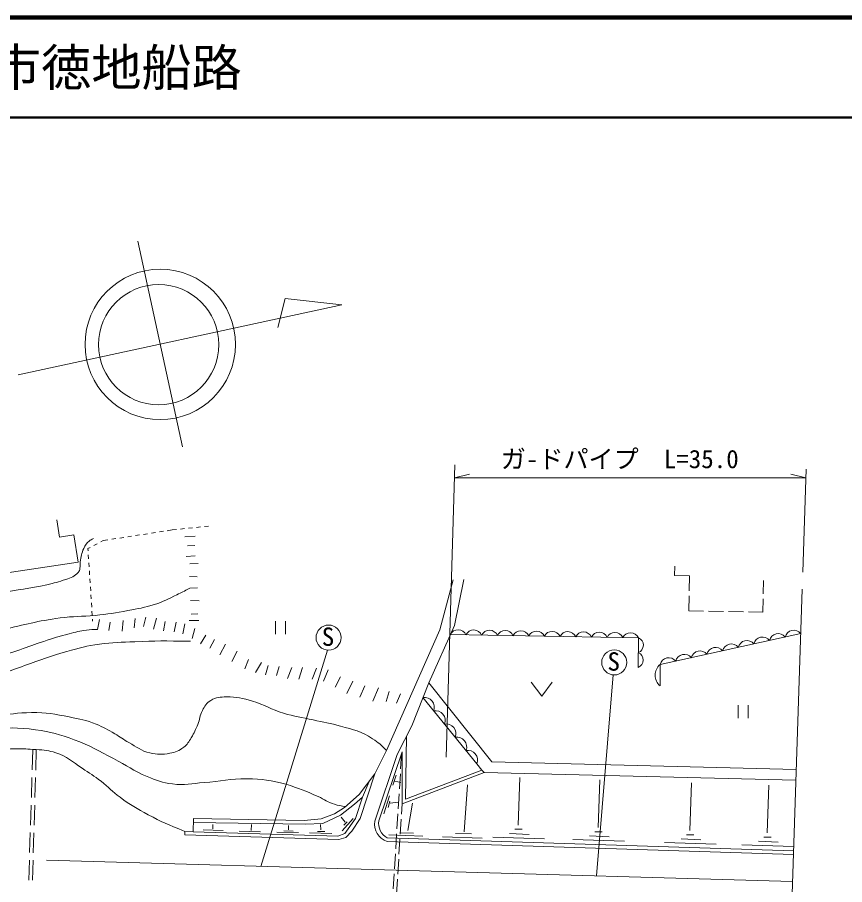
# Model space of a CAD drawing. Units: millimetres, scale not verified. Extents: x 40000 to 680000, y 20000 to 380000.
# Drawn here: x 417643 to 500135, y 293520 to 380000 of the extents above; entities that cross this region are included whole.
import ezdxf
from ezdxf.enums import TextEntityAlignment as Align

# ---------------------------------------------------------------- set-up
doc = ezdxf.new("R2010")
doc.units = ezdxf.units.MM
doc.header["$LTSCALE"] = 1000
for name, color, linetype, lineweight in [('M-BGD', 7, 'Continuous', 13), ('M-BMK-SRVR', 3, 'Continuous', 13), ('M-STR-HTXT', 7, 'Continuous', 13), ('M-STR-STRC', 7, 'Continuous', 13), ('M-TTL', 2, 'Continuous', 140), ('M-TTL-LINE', 7, 'Continuous', 50)]:
    doc.layers.add(name, color=color, linetype=linetype, lineweight=lineweight)
doc.layers.add('M-TTL-TXT', color=7, linetype='Continuous')
doc.styles.add('ＭＳ ゴシック', font='')
doc.styles.get('ＭＳ ゴシック').set_extended_font_data('MS Gothic')

msp = doc.modelspace()

# ---------------------------------------------------------------- linework, layer by layer
at = {"layer": 'M-BGD'}
for p, q in [((421834, 328174), (421576, 329895)), ((431016, 328569), (431412, 328630)), ((431807, 328691), (432202, 328752)), ((432598, 328813), (433079, 328887)), ((433079, 328887), (433506, 328933)), ((433904, 328975), (434302, 329017)), ((434700, 329059), (435097, 329101)), ((435495, 329143), (435893, 329185)), ((436291, 329227), (436718, 329272)), ((423288, 328391), (421834, 328174)), ((423696, 325662), (423288, 328391)), ((425962, 327704), (426187, 327823)), ((426187, 327823), (426668, 327897)), ((427063, 327958), (427459, 328019)), ((427854, 328080), (428249, 328141)), ((428645, 328202), (429040, 328263)), ((429435, 328324), (429831, 328386)), ((430226, 328447), (430621, 328508)), ((435370, 328265), (434345, 328186)), ((424678, 327024), (424902, 327142)), ((424693, 326793), (424678, 327024)), ((425255, 327330), (425609, 327517)), ((435357, 327326), (434621, 327300)), ((424745, 325994), (424719, 326394)), ((435383, 326314), (434476, 326248)), ((423696, 325662), (415511, 324439)), ((424797, 325196), (424771, 325595)), ((435659, 325538), (434844, 325512)), ((483176, 324335), (483192, 325283)), ((424849, 324398), (424823, 324797)), ((484670, 324310), (483176, 324335)), ((484645, 322819), (484670, 324310)), ((424901, 323600), (424875, 323999)), ((435561, 324223), (434811, 324236)), ((461113, 323899), (459781, 318929)), ((462178, 323958), (461218, 319357)), ((492038, 323834), (492016, 322519)), ((424954, 322801), (424927, 323200)), ((435600, 323132), (434838, 323093)), ((425006, 322003), (424980, 322402)), ((435758, 321830), (434903, 321844)), ((484612, 320828), (484637, 322319)), ((492008, 322019), (491986, 320705)), ((425058, 321205), (425032, 321604)), ((425110, 320406), (425084, 320805)), ((425151, 319776), (425136, 320007)), ((429276, 319135), (429394, 320068)), ((430222, 319253), (430446, 320187)), ((431221, 319003), (431511, 320094)), ((435653, 320516), (434982, 320476)), ((486049, 320804), (484612, 320828)), ((488049, 320771), (486549, 320796)), ((490048, 320737), (488549, 320762)), ((491986, 320705), (490548, 320729)), ((425647, 318964), (425831, 319950)), ((426883, 319687), (426778, 318859)), ((428105, 318806), (428198, 319858)), ((432221, 318845), (432378, 319766)), ((433463, 319680), (433265, 318733)), ((434133, 318536), (434330, 319522)), ((435732, 319858), (434785, 319858)), ((443400, 319798), (443400, 318498)), ((444375, 318498), (444375, 319798)), ((461218, 319357), (458657, 313639)), ((435336, 319068), (435060, 318063)), ((435906, 317528), (436432, 318396)), ((459781, 318929), (454457, 306904)), ((436827, 317094), (437287, 317949)), ((437826, 316437), (438391, 317515)), ((439035, 315780), (439561, 316792)), ((448570, 316907), (441934, 295342)), ((440337, 315043), (440692, 315964)), ((441997, 315661), (441405, 314662)), ((442657, 315368), (442383, 314433)), ((443475, 314379), (443751, 315273)), ((445000, 315168), (444579, 314077)), ((446078, 315181), (445710, 314011)), ((447459, 315102), (447025, 314024)), ((448642, 314931), (448169, 313801)), ((449344, 313215), (449856, 314227)), ((477056, 314434), (475401, 294385)), ((450487, 312570), (451092, 313806)), ((451792, 312222), (452279, 313353)), ((453094, 311814), (453646, 313129)), ((456985, 309366), (458657, 313639)), ((458657, 313639), (464971, 305783)), ((468884, 313710), (469934, 312310)), ((469934, 312310), (470984, 313710)), ((454422, 311775), (454724, 312774)), ((455434, 311617), (455842, 312537)), ((463458, 305578), (458082, 312171)), ((489526, 311412), (489526, 310112)), ((490501, 310112), (490501, 311412)), ((455509, 306510), (456985, 309366)), ((456448, 308327), (456357, 302053)), ((419189, 306993), (419126, 304958)), ((419189, 306993), (419534, 306982)), ((419534, 306982), (419474, 304946)), ((455509, 306510), (453278, 299860)), ((454457, 306904), (453303, 304567)), ((453672, 299900), (456009, 306769)), ((455956, 306612), (455861, 305070)), ((456002, 301566), (456009, 306769)), ((463957, 304932), (463458, 305578)), ((464971, 305783), (495309, 304991)), ((453303, 304567), (451739, 302518)), ((453303, 304567), (451818, 300126)), ((455429, 304429), (455087, 303430)), ((455831, 304571), (455739, 303074)), ((464180, 304695), (456002, 301566)), ((456357, 302053), (463957, 304932)), ((463957, 304932), (464180, 304695)), ((495273, 303927), (464180, 304695)), ((419103, 304209), (419041, 302210)), ((419452, 304196), (419393, 302197)), ((452058, 302252), (452720, 303804)), ((455296, 303836), (455896, 303704)), ((467590, 299458), (467745, 304220)), ((475568, 299203), (475723, 303966)), ((484710, 298908), (484864, 303671)), ((462193, 298785), (462535, 303481)), ((492421, 298688), (492576, 303451)), ((451739, 302518), (450267, 301217)), ((451272, 301536), (452058, 302252)), ((451368, 300131), (452058, 302252)), ((454756, 302378), (454189, 300590)), ((454777, 301852), (454633, 301198)), ((455708, 302575), (455617, 301078)), ((419018, 301460), (418956, 299461)), ((419371, 301448), (419312, 299448)), ((450267, 301217), (449259, 300581)), ((449879, 300458), (451272, 301536)), ((454816, 301650), (455661, 301732)), ((456002, 301566), (455940, 300544)), ((456566, 298921), (457031, 301629)), ((435217, 300116), (435165, 298792)), ((435217, 300116), (446258, 299930)), ((449259, 300581), (447950, 300071)), ((448090, 299632), (449879, 300458)), ((450330, 299752), (449918, 300260)), ((450032, 298876), (451127, 300103)), ((450290, 298619), (451368, 300131)), ((451010, 298850), (451818, 300126)), ((455586, 300579), (455495, 299081)), ((446346, 299554), (435202, 299715)), ((437138, 299079), (437150, 299531)), ((440962, 298923), (440993, 299519)), ((444688, 298976), (444694, 299431)), ((446258, 299930), (447950, 300071)), ((448090, 299632), (446346, 299554)), ((447905, 298989), (447887, 299515)), ((450198, 299445), (450531, 299770)), ((455909, 300045), (455818, 298548)), ((418933, 298711), (418871, 296712)), ((419290, 298699), (419231, 296700)), ((435165, 298792), (434332, 298836)), ((434332, 298836), (434332, 298485)), ((434332, 298485), (449705, 298011)), ((449591, 298370), (435165, 298792)), ((436168, 298974), (438163, 298927)), ((439754, 298838), (441889, 298795)), ((443519, 298759), (445693, 298724)), ((444203, 298870), (445161, 298853)), ((446768, 298683), (448986, 298609)), ((447577, 298825), (448314, 298808)), ((449591, 298370), (450290, 298619)), ((450406, 298216), (451010, 298850)), ((454690, 298491), (458082, 298351)), ((455464, 298582), (455372, 297085)), ((455865, 298702), (457136, 298649)), ((461326, 298636), (462912, 298575)), ((466723, 298629), (468682, 298537)), ((467262, 299037), (467985, 299037)), ((474700, 298375), (476659, 298283)), ((475239, 298782), (475962, 298782)), ((484381, 298487), (485104, 298487)), ((449705, 298011), (450406, 298216)), ((495027, 296526), (454513, 297833)), ((454522, 298174), (495039, 296881)), ((455787, 298049), (455695, 296552)), ((460028, 298303), (463999, 298163)), ((465040, 298261), (470194, 298103)), ((473017, 298006), (478171, 297849)), ((482159, 297712), (487313, 297554)), ((483842, 298080), (485801, 297988)), ((489870, 297492), (495024, 297334)), ((491553, 297860), (493512, 297768)), ((492092, 298268), (492816, 298268)), ((418848, 295963), (418786, 293964)), ((419209, 295950), (419150, 293951)), ((420540, 295954), (494937, 293826)), ((455342, 296586), (455250, 295089)), ((455665, 296053), (455573, 294555)), ((455220, 294590), (455128, 293093)), ((455543, 294056), (455451, 292559))]:
    msp.add_line(p, q, dxfattribs=at)
for points in [[(479547, 315185), (479567, 318124), (460814, 318456)], [(495760, 318557), (481731, 315461), (481731, 313351)]]:
    msp.add_lwpolyline(points, dxfattribs=at)
for centre in [(448675, 318153), (477161, 315679)]:
    msp.add_circle(centre, 1250, dxfattribs=at)
for centre, radius, start, end in [((461589, 318081), 861, 23.7627, 154.20828), ((463152, 318054), 861, 23.7627, 154.20828), ((464715, 318026), 861, 23.7627, 154.20828), ((466277, 317998), 861, 23.7627, 154.20828), ((467840, 317970), 861, 23.7627, 154.20828), ((469403, 317943), 861, 23.7627, 154.20828), ((470966, 317915), 861, 23.7627, 154.20828), ((472528, 317887), 861, 23.7627, 154.20828), ((474091, 317860), 861, 23.7627, 154.20828), ((475654, 317832), 861, 23.7627, 154.20828), ((477217, 317804), 861, 23.7627, 154.20828), ((478779, 317777), 861, 23.7627, 154.20828), ((493505, 317663), 887, 38.31023, 166.57596), ((495064, 318007), 887, 38.31023, 166.57596), ((479272, 317391), 790, 291.1371, 68.09384), ((488829, 316631), 887, 38.31023, 166.57596), ((490388, 316975), 887, 38.31023, 166.57596), ((491947, 317319), 887, 38.31023, 166.57596), ((479263, 315922), 790, 291.1371, 68.09384), ((485712, 315943), 887, 38.31023, 166.57596), ((487270, 316287), 887, 38.31023, 166.57596), ((482594, 315255), 887, 38.31023, 166.57596), ((484153, 315599), 887, 38.31023, 166.57596), ((482595, 314406), 1363, 129.28876, 230.71124), ((458253, 311213), 974, 338.29953, 100.07841), ((459328, 309894), 974, 338.29953, 100.07841), ((460403, 308575), 974, 338.29953, 100.07841), ((461478, 307257), 974, 338.29953, 100.07841), ((462553, 305938), 974, 338.29953, 100.07841), ((455063, 299558), 1811, 170.37448, 252.32007), ((455396, 299677), 1738, 172.62424, 239.8049)]:
    msp.add_arc(centre, radius, start, end, dxfattribs=at)
for points, knots in [([(386155, 311481), (387439, 311940), (387792, 312079), (388825, 312502), (390468, 313174), (391281, 313803), (392947, 314415), (395392, 315314), (396869, 315484), (399356, 316259), (401372, 316888), (402498, 317256), (404481, 317982), (405829, 318476), (406593, 318743), (407883, 319373), (408815, 319827), (409232, 320274), (410161, 320734), (411053, 321175), (411581, 321373), (412528, 321680), (413829, 322102), (414581, 322265), (415915, 322568), (417725, 322978), (418781, 323007), (420589, 323426), (421337, 323599), (421758, 323701), (422482, 323958), (423009, 324145), (423360, 324244), (423725, 324668), (423833, 324794), (423847, 324900), (423882, 325062), (423935, 325304), (423884, 325449), (423922, 325694), (424006, 326235), (424032, 326559), (424267, 327054), (424420, 327377), (424531, 327572), (424819, 327784), (424969, 327894), (425042, 327941), (425233, 328021)], [0, 0, 0, 0, 1, 1, 1, 2, 2, 2, 3, 3, 3, 4, 4, 4, 5, 5, 5, 6, 6, 6, 7, 7, 7, 8, 8, 8, 9, 9, 9, 10, 10, 10, 11, 11, 11, 12, 12, 12, 13, 13, 13, 14, 14, 14, 15, 15, 15, 16, 16, 16, 16]), ([(434838, 323093), (434227, 322759), (434055, 322673), (433543, 322422), (432692, 322004), (432221, 321736), (431315, 321456), (430303, 321143), (429714, 321037), (428672, 320844), (427402, 320609), (426684, 320502), (425398, 320371), (424038, 320233), (423263, 320292), (421908, 320115), (419648, 319819), (418419, 319428), (416188, 318966), (413350, 318377), (411736, 318145), (408931, 317413), (407145, 316946), (406163, 316619), (404395, 316091), (401183, 315132), (399330, 314756), (396181, 313606), (394777, 313094), (393971, 312814), (392675, 312068), (392187, 311787), (392004, 311689), (391447, 311310)], [0, 0, 0, 0, 1, 1, 1, 2, 2, 2, 3, 3, 3, 4, 4, 4, 5, 5, 5, 6, 6, 6, 7, 7, 7, 8, 8, 8, 9, 9, 9, 10, 10, 10, 11, 11, 11, 11]), ([(391764, 309408), (393883, 310038), (394414, 310197), (396114, 310700), (397654, 311155), (398519, 311403), (400058, 311863), (401763, 312373), (402712, 312675), (404417, 313185), (406726, 313875), (408007, 314306), (410338, 314920), (411582, 315248), (412313, 315290), (413553, 315630), (415257, 316098), (416203, 316392), (417882, 316942), (418819, 317248), (419331, 317460), (420268, 317770), (421254, 318096), (421806, 318284), (422812, 318539), (423477, 318707), (423846, 318835), (424528, 318907), (424963, 318953), (425127, 318964), (425647, 318964)], [0, 0, 0, 0, 1, 1, 1, 2, 2, 2, 3, 3, 3, 4, 4, 4, 5, 5, 5, 6, 6, 6, 7, 7, 7, 8, 8, 8, 9, 9, 9, 10, 10, 10, 10]), ([(393482, 307335), (395499, 308270), (396018, 308514), (397656, 309239), (398965, 309818), (399662, 310237), (401017, 310695), (402282, 311123), (403039, 311200), (404342, 311494), (406279, 311933), (407384, 312086), (409317, 312545), (411144, 312978), (412178, 313191), (413971, 313748), (415719, 314290), (416641, 314761), (418369, 315365), (420010, 315938), (420915, 316307), (422589, 316775), (423837, 317123), (424542, 317322), (425824, 317505), (427192, 317700), (427974, 317675), (429354, 317741), (431516, 317845), (432241, 317820), (434896, 317800)], [0, 0, 0, 0, 1, 1, 1, 2, 2, 2, 3, 3, 3, 4, 4, 4, 5, 5, 5, 6, 6, 6, 7, 7, 7, 8, 8, 8, 9, 9, 9, 10, 10, 10, 10]), ([(396972, 304284), (400292, 305742), (401201, 306166), (403982, 307190), (405998, 307933), (407126, 308364), (409189, 308965), (411593, 309666), (412988, 309895), (415460, 310296), (416859, 310524), (417652, 310650), (419069, 310681), (420546, 310713), (421376, 310522), (422826, 310237), (423882, 310030), (424491, 309932), (425488, 309527), (426253, 309217), (426652, 308972), (427369, 308563), (427928, 308245), (428198, 307993), (428762, 307682), (429559, 307244), (429968, 306868), (430853, 306657), (431612, 306475), (432082, 306485), (432851, 306617), (433429, 306717), (433761, 306862), (434228, 307216), (434610, 307505), (434739, 307768), (434991, 308175), (435294, 308666), (435418, 308969), (435635, 309503), (435848, 310025), (435829, 310374), (436095, 310871), (436339, 311325), (436476, 311642), (436924, 311896), (437468, 312205), (437863, 312237), (438488, 312238), (439521, 312240), (440105, 312097), (441098, 311814), (442338, 311461), (442940, 310991), (444175, 310618), (445311, 310274), (445981, 310209), (447140, 309947), (448208, 309706), (448823, 309636), (449874, 309329), (451162, 308953), (451966, 308831), (453069, 308067), (453651, 307665), (453897, 307479), (454457, 306904)], [0, 0, 0, 0, 1, 1, 1, 2, 2, 2, 3, 3, 3, 4, 4, 4, 5, 5, 5, 6, 6, 6, 7, 7, 7, 8, 8, 8, 9, 9, 9, 10, 10, 10, 11, 11, 11, 12, 12, 12, 13, 13, 13, 14, 14, 14, 15, 15, 15, 16, 16, 16, 17, 17, 17, 18, 18, 18, 19, 19, 19, 20, 20, 20, 21, 21, 21, 22, 22, 22, 22]), ([(399448, 302121), (401110, 303075), (401526, 303313), (402857, 304079), (404599, 305079), (405513, 305755), (407314, 306642), (408553, 307252), (409295, 307497), (410608, 307924), (412221, 308450), (413134, 308787), (414819, 308989), (416616, 309205), (417656, 309192), (419453, 308970), (421001, 308778), (421848, 308486), (423319, 307964), (424920, 307395), (425728, 306854), (427243, 306085), (428558, 305418), (429211, 304868), (430576, 304310), (431528, 303921), (432079, 303684), (433100, 303561), (434325, 303413), (435025, 303618), (436256, 303699), (437929, 303809), (438855, 304113), (440531, 304079), (442063, 304047), (442940, 303942), (444416, 303526), (445715, 303161), (446407, 302835), (447645, 302299), (448286, 302021), (448590, 301726), (449262, 301536), (449691, 301415), (449869, 301377), (450382, 301319)], [0, 0, 0, 0, 1, 1, 1, 2, 2, 2, 3, 3, 3, 4, 4, 4, 5, 5, 5, 6, 6, 6, 7, 7, 7, 8, 8, 8, 9, 9, 9, 10, 10, 10, 11, 11, 11, 12, 12, 12, 13, 13, 13, 14, 14, 14, 15, 15, 15, 15]), ([(401188, 300599), (403926, 302172), (404650, 302611), (406927, 303790), (408304, 304502), (409027, 305016), (410477, 305565), (411760, 306050), (412514, 306229), (413850, 306541), (415248, 306867), (416052, 307070), (417488, 307073), (418153, 307075), (418411, 307078), (419189, 306993)], [0, 0, 0, 0, 1, 1, 1, 2, 2, 2, 3, 3, 3, 4, 4, 4, 5, 5, 5, 5]), ([(419534, 306982), (420395, 306949), (420743, 306891), (421482, 306674), (422623, 306339), (423095, 305756), (424100, 305121), (424856, 304644), (425276, 304368), (425987, 303827), (426757, 303240), (427100, 302801), (427880, 302229), (428923, 301464), (429565, 301113), (430700, 300494), (432069, 299747), (432598, 299546), (434332, 298836)], [0, 0, 0, 0, 1, 1, 1, 2, 2, 2, 3, 3, 3, 4, 4, 4, 5, 5, 5, 6, 6, 6, 6])]:
    msp.add_open_spline(points, degree=3, knots=knots, dxfattribs=at)
at = {"layer": 'M-BMK-SRVR'}
msp.add_line((494802, 289773), (495908, 322997), dxfattribs=at)
at = {"layer": 'M-STR-HTXT'}
for p, q in [((461271, 335385), (460402, 306240)), ((496305, 334933), (495964, 324682)), ((461232, 334084), (462732, 334459)), ((461232, 334084), (496277, 334084)), ((496277, 334084), (494777, 334459))]:
    msp.add_line(p, q, dxfattribs=at)
at = {"layer": 'M-STR-STRC'}
for p, q in [((429666, 357696), (434100, 337169)), ((444363, 351976), (443614, 349070)), ((449995, 351345), (444363, 351976)), ((417710, 344371), (449995, 351345))]:
    msp.add_line(p, q, dxfattribs=at)
for centre, radius in [((431892, 347391), 7500), ((431736, 347367), 6000)]:
    msp.add_circle(centre, radius, dxfattribs=at)
at = {"layer": 'M-TTL'}
msp.add_line((680000, 380000), (40000, 380000), dxfattribs=at)
at = {"layer": 'M-TTL-LINE'}
msp.add_line((40000, 370000), (680000, 370000), dxfattribs=at)

# ---------------------------------------------------------------- texts
at = {"layer": 'M-BGD', "style": 'ＭＳ ゴシック'}
for p in [(447997, 316779), (476483, 314306)]:
    msp.add_text('S', height=1833, dxfattribs=at).set_placement(p, align=Align.BOTTOM_LEFT)
at = {"layer": 'M-STR-HTXT', "style": 'ＭＳ ゴシック'}
msp.add_text('ガ-ドパイプ  L=35.0', height=1833, dxfattribs=at).set_placement((465850, 334497), align=Align.BOTTOM_LEFT)
at = {"layer": 'M-TTL-TXT', "style": 'ＭＳ ゴシック'}
msp.add_text('山口市徳地船路', height=3666, dxfattribs=at).set_placement((405024, 375000), align=Align.MIDDLE_LEFT)

doc.saveas('drawing.dxf')
